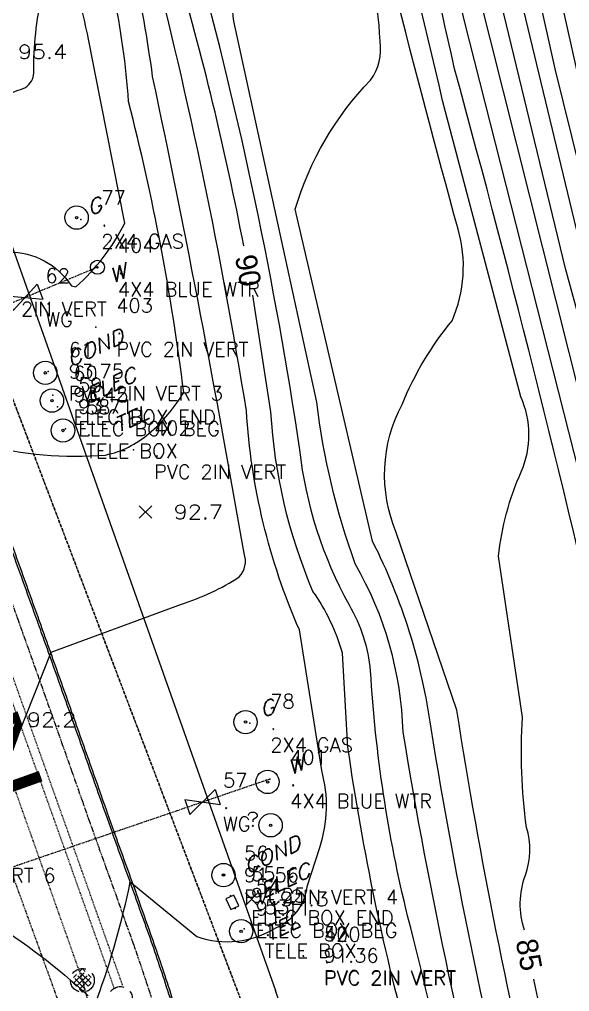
# Model space of a CAD drawing. Header units: feet. Extents: x 1023941 to 1026768, y 90264 to 94497.
# Drawn here: x 1025196.1 to 1025288.5, y 92841.2 to 93004.4 of the extents above; entities that cross this region are included whole.
import ezdxf
from ezdxf.enums import TextEntityAlignment as Align

# ---------------------------------------------------------------- set-up
doc = ezdxf.new("R2010")
doc.units = ezdxf.units.FT
doc.header["$MEASUREMENT"] = 0
for name, pattern in [('DASHED', [0.75, 0.5, -0.25]), ('DASHED4', [0.1875, 0.125, -0.0625]), ('DASHED8', [0.09375, 0.0625, -0.03125]), ('GAS', [1.44, 0.9, -0.06, 0.15, -0.06, 0, -0.06, 0.15, -0.06]), ('WATER2', [0.56, 0.4, -0.04, 0, -0.04, 0, -0.04, 0, -0.04])]:
    doc.linetypes.add(name, pattern=pattern)
for name, color, linetype in [('ANNOTATE', 10, 'Continuous'), ('CF-INDEX', 11, 'Continuous'), ('CF-INTERMED', 9, 'Continuous'), ('CURB', 10, 'Continuous'), ('CURB_BACK', 9, 'Continuous'), ('D7SWS-H', 9, 'DASHED8'), ('DESC', 2, 'Continuous'), ('E2SWL-H', 11, 'DASHED4'), ('E3BDL', 6, 'Continuous'), ('E6DRL-H', 9, 'DASHED8'), ('E6GAL', 9, 'GAS'), ('E6TOS', 9, 'Continuous'), ('E6WTL', 9, 'WATER2'), ('E7DRS-H', 9, 'DASHED8'), ('E7GAT', 10, 'Continuous'), ('E7SNT', 3, 'Continuous'), ('E7UTS', 10, 'Continuous'), ('E7UTT', 10, 'Continuous'), ('E7WTS', 10, 'Continuous'), ('E7WTT', 10, 'Continuous'), ('ELEV', 9, 'Continuous'), ('OBJECT', 10, 'Continuous'), ('PNTS', 2, 'Continuous'), ('POST', 10, 'Continuous'), ('SPOTELEV', 9, 'Continuous'), ('W6TVL', 10, 'DASHED')]:
    doc.layers.add(name, color=color, linetype=linetype)
doc.styles.add('240BT', font='swiss.ttf', dxfattribs={"width": 2, "height": 8})
doc.styles.add('60', font='simplex.shx', dxfattribs={"width": 1.15, "height": 2.4})
doc.styles.add('60S', font='simplex.shx', dxfattribs={"width": 1.15, "oblique": 22, "height": 2.4})
doc.styles.add('S6', font='SIMPLEX', dxfattribs={"height": 0.083333})

# ---------------------------------------------------------------- blocks, each defined once
blk = doc.blocks.new('SMH')
for p, q in [((-0.0123, 0.0369), (0, 0.0492)), ((0.0123, 0.0369), (0, 0.0492)), ((-0.0369, -0.0123), (0.0123, 0.0369)), ((-0.0369, 0.0123), (-0.0246, 0.0246)), ((0.0123, -0.0369), (-0.0369, 0.0123)), ((-0.0246, -0.0246), (0.0246, 0.0246)), ((0.0246, -0.0246), (-0.0246, 0.0246)), ((0.0369, -0.0123), (-0.0123, 0.0369)), ((-0.0123, -0.0369), (0.0369, 0.0123)), ((0.0369, 0.0123), (0.0246, 0.0246)), ((-0.0246, -0.0246), (-0.0369, -0.0123)), ((0, -0.0492), (-0.0123, -0.0369)), ((0, -0.0492), (0.0123, -0.0369)), ((0.0246, -0.0246), (0.0369, -0.0123))]:
    blk.add_line(p, q)
blk.add_circle((0, 0), 0.05)
blk = doc.blocks.new('DMH')
blk.add_circle((0, 0), 0.05)
blk = doc.blocks.new('POST')
for radius in [0.49, 0.0508]:
    blk.add_circle((0, 0), radius)
blk = doc.blocks.new('OBJECT')
for radius in [0.49, 0.0508]:
    blk.add_circle((0, 0), radius)
blk = doc.blocks.new('WG')
for p, q in [((-0.0334, -0.0669), (0.0334, 0.0669)), ((-0.0334, 0.0669), (0.0334, -0.0669)), ((-0.0334, 0.0669), (0.0334, 0.0669)), ((-0.0334, -0.0669), (0.0334, -0.0669))]:
    blk.add_line(p, q)
blk = doc.blocks.new('POINT')
blk.add_point((0, 0))
at = {"layer": 'DESC', "style": 'S6'}
blk.add_attdef('DESC', (0.1191, -0.1698), '', height=0.0833, dxfattribs=at)
at = {"layer": 'ELEV', "style": 'S6'}
blk.add_attdef('ELEV', (0.1191, -0.0403), '', height=0.0833, dxfattribs=at)
at = {"layer": 'PNTS', "style": 'S6'}
blk.add_attdef('POINT', (0.1191, 0.0855), '', height=0.0833, dxfattribs=at)
blk = doc.blocks.new('SPOT')
for p, q in [((-0.5, -0.5), (0.5, 0.5)), ((-0.5, 0.5), (0.5, -0.5))]:
    blk.add_line(p, q)

msp = doc.modelspace()

# ---------------------------------------------------------------- linework, layer by layer
at = {"layer": 'CF-INDEX', "flags": 128}
for points, elevation in [([(1025233.81, 92966.36, 0.023546727), (1025222.30128, 93013.96417, 0.026569814), (1025213.52, 93051.85), (1025211.31, 93064.13, 0.138258904), (1025222.75, 93103.25), (1025209.702, 93160.64177, -0.060865418), (1025198.64, 93218.38, -0.395473348), (1025203.85843, 93225.57245), (1025228.24, 93233.79), (1025242.41762, 93249.30749, -0.091775623), (1025248.08, 93253.5), (1025249.99, 93253.83), (1025252.97168, 93274.11369, -0.144840533), (1025258.48222, 93281.37987, -0.022574436), (1025317.53, 93320.78, -0.024701896), (1025368.87, 93351.96, -0.015470031), (1025406.28, 93384.19, -0.036721585), (1025425.15, 93400.06, 0.046452706), (1025435.65, 93411.16)], 90), ([(1025280.94, 92851.49, -0.166567171), (1025281.1, 92860.71, 0.165861244), (1025281.28933, 92868.73287, -0.048497027), (1025280.61, 92887.24), (1025276.61, 92914.27, -0.079013244), (1025280.4058, 92928.43972, 0.211339932), (1025280.34, 92941.02), (1025267.2, 92990.81, 0.009760964), (1025246.46873, 93072.8287), (1025234.02279, 93122.0305, -0.057570188), (1025230.24, 93149.73, 0.037028103), (1025225.02, 93174.23), (1025220.9, 93184.71, -0.388728167), (1025224.11, 93192.99, -0.099710975), (1025247.4, 93201.47, 0.038825392), (1025265.25, 93218.91, -0.043539194), (1025267.89, 93232.55), (1025266.19, 93254.77, -0.29635681), (1025276.31, 93274.35), (1025295.72, 93286.8, -0.056826168), (1025334.21, 93313.5), (1025339.3, 93316.9)], 85), ([(1025135.57, 92907.81), (1025130.23, 92931.23, -0.363535719), (1025133.66, 92937.35, 0.094467143), (1025143.99, 92945.2, 0.055027383), (1025146.47, 92978.13), (1025158.81, 92972.54, 0.478301175), (1025163.61873, 92973.69026), (1025166.06, 92986.91), (1025167.56, 92991.67, 0.061012336), (1025185.83, 92989.86, 0.057234526), (1025197.13, 92992.98, 0.244156994), (1025198.54583, 92995.43236, -0.062971177), (1025199.99, 93008.64, -0.033133854), (1025191.87, 93054.73, -0.0233064), (1025176.05109, 93126.45123, -0.011677527), (1025158.71, 93206.63, -0.104106154)], 95), ([(1025341.9, 92714.29), (1025342.95, 92740.83, -0.180061539), (1025347.05349, 92769.04392, 0.186578333), (1025346.9675, 92772.42133), (1025339.61, 92792.19, 0.075612417), (1025335.91, 92808.11), (1025323.0475, 92846.25288), (1025310.19274, 92890.71749, 0.029565866), (1025295.30673, 92945.9391), (1025274.11, 93033.8), (1025267.18, 93056.17), (1025266.12, 93060.89)], 80), ([(1025262.13, 92830.58, -0.031969536), (1025251.30277, 92882.13929), (1025250.39314, 92897.99864, 0.081152415), (1025245.43, 92908.36, -0.086774225), (1025238.37, 92938.5), (1025235.31, 92958.1)], 90), ([(1025295.28, 92793.02, -0.025420801), (1025282.53, 92843.24)], 85)]:
    msp.add_lwpolyline(points, format="xyb", dxfattribs=dict(at, elevation=elevation))
at = {"layer": 'CF-INTERMED', "flags": 128}
for points, elevation in [([(1025296.33, 92887.88, 0.010896427), (1025269.22, 92996.08, 0.016302061), (1025249.63, 93072.94), (1025238.37, 93116.24, -0.055669022), (1025233.36, 93152.59), (1025230.41, 93168.8, 0.072088901), (1025225.67, 93182.52), (1025224.07, 93187.14, -0.076295469), (1025248.72, 93193.83, 0.101110858), (1025269.12, 93210.91), (1025270.90305, 93235.03787, -0.044091778), (1025269.59, 93263.45, -0.123652003), (1025287.42398, 93277.56258, 0.062385108), (1025307.12672, 93292.28366, -0.04132432)], 84), ([(1025292.81318, 92917.76958), (1025270.81, 93004.32, 0.013035939), (1025252.55671, 93074.28331), (1025240.15, 93122.98, -0.056771599), (1025236.72969, 93152.74113), (1025232.68, 93175.22), (1025230.81, 93181.3, -0.319127929), (1025233.52277, 93183.62479), (1025249.96, 93186.09), (1025272.33, 93202.06, 0.100349491), (1025273.1, 93215.84), (1025273.86, 93226.76, 0.05368056), (1025272.55604, 93249.90396, -0.341272756), (1025283.52, 93271.58, 0.074632437), (1025311.99, 93292.34, -0.052193477)], 83), ([(1025291.45, 92784.09, 0.045580849), (1025284.47232, 92814.41436, -0.02234881), (1025269.61, 92888.42), (1025259.42, 92918.26, -0.224977734), (1025260.4, 92939.76, -0.074938067), (1025268.79, 92953.79, 0.173863262), (1025269.81, 92969.19, -0.011626102), (1025249.27, 93050.8), (1025244.19033, 93068.81889), (1025234.23557, 93108.73017, -0.038149492), (1025227.33, 93140.97, 0.058604667), (1025224.19278, 93161.97831, 0.082637714), (1025219.83899, 93177.0896, -0.048872923), (1025215.15, 93194.16, -0.323590394), (1025216.96586, 93197.24563), (1025239.64929, 93207.54527, 0.045547379), (1025260.4611, 93225.70257, 0.133515986), (1025263.78, 93232.01), (1025262.29, 93243.17, -0.045096512), (1025264.6, 93268.09, -0.072627825), (1025291.9337, 93288.01615, -0.049793588)], 86), ([(1025299.74756, 92919.11447), (1025287.85, 92962.57), (1025271.42, 93030.37), (1025252.76, 93099.3, 0.122470638), (1025251.6, 93108.08), (1025247.35, 93122.6), (1025244.08, 93136.43), (1025242.21, 93165.5, -0.183901538), (1025247.26, 93167.22, 0.186765178), (1025263.75, 93174.1), (1025276.85, 93183.89), (1025280.18, 93186.23, 0.082743022), (1025281.2602, 93219.38778, 0.021310993), (1025278.86, 93252.02, -0.203354848), (1025281.57, 93259.42, -0.048882126), (1025304.19, 93276.89, -0.039316155)], 81), ([(1025292.86, 92930.88), (1025266.42, 93036.16), (1025247.94, 93105.22, 0.033536553), (1025243.2, 93124.19, -0.063550685), (1025240.24017, 93148.73501, 0.05341965), (1025238, 93165.28), (1025237.46, 93169.68, -0.198928023), (1025238.51, 93175.13), (1025254.27, 93179.14), (1025276.34, 93194.34, 0.08028333), (1025277.26492, 93216.0778, 0.030549248), (1025275.6, 93253.1, -0.233816754), (1025277.55438, 93261.4416, -0.063492476), (1025292.84, 93272.93, 0.051647286)], 82), ([(1025297.35901, 92950.67846), (1025286.12757, 92996.11444), (1025277.32762, 93035.60808, -0.033294652), (1025266.98, 93069.75, -0.027632176), (1025260.84, 93095.99, -0.353215002), (1025263.9, 93101.54, 0.120922732), (1025271.28, 93107.06), (1025269.77, 93114.22), (1025260.43399, 93119.30655, -0.237424872), (1025255.05707, 93132.08779), (1025251.66, 93145.57), (1025249.85532, 93148.79359), (1025249.97, 93149.59, -0.210240271), (1025255.76, 93147.14, 0.202945834), (1025269.28018, 93151.85979), (1025288.29, 93168.43), (1025290.95077, 93203.45999, 0.069447359)], 79), ([(1025209.17, 92839.99, 0.037956124), (1025214.74, 92859.57), (1025225.9, 92850.41, 0.226522633), (1025239.16515, 92851.86892, 0.271342266), (1025244.47, 92858.83), (1025246.56356, 92865.35865, 0.150804207), (1025246.89, 92878.29), (1025243.16, 92901.9, -0.08852244), (1025234.24, 92938.68, 0.023042116), (1025218.04, 93016.56), (1025213.51465, 93040.10183, -0.054708057), (1025202.74, 93087, -0.070585278), (1025207.37, 93097.41, 0.150254463), (1025209.69, 93106.63, -0.095169906), (1025212.43, 93122.17, 0.164272264), (1025212.65131, 93132.5303), (1025200.04821, 93183.47351, -0.01922508)], 91), ([(1025097.29912, 92834.40702, 0.021855821), (1025086.92955, 92869.12487), (1025086.08, 92872.11, -0.071988677), (1025109.56, 92871.69, 0.054330775), (1025143.52, 92870.95, 0.441834288), (1025149.95, 92879.35, 0.064147589), (1025145.81, 92896.41, -0.306424615), (1025148.58938, 92910.65045, 0.202364986), (1025155.43799, 92928.47019), (1025157.31, 92947.36), (1025173.18, 92941.87, 0.037878926), (1025177.07, 92960.84), (1025178.05, 92963.69, -0.039877027), (1025194.29, 92965.33, -0.258139256), (1025204.84, 92959.68), (1025205.57, 92959.48, 0.096577498), (1025213.81, 92970.19), (1025208.9098, 92995.07062, 0.024722171), (1025200.1, 93031.47), (1025197.73275, 93049.92233, -0.029175227), (1025181.86566, 93122.24013), (1025169.07706, 93178.76548, -0.209418393)], 94), ([(1025283.40662, 92673.19437, 0.037419917), (1025284.57, 92751.32, 0.177495666), (1025272.74056, 92756.01499, -0.343459652), (1025260.7, 92765.24, -0.410767189), (1025263.79306, 92769.34238, 0.061843556), (1025280.24, 92775.39, 0.194995087), (1025281.57081, 92778.31606, 0.079526761), (1025277.87834, 92803.69077, -0.023722343), (1025260.58, 92884.73, 0.123686078), (1025252.51, 92912.99, -0.055387464), (1025246.05, 92940.11), (1025232.12634, 93004.11521, -0.169143074), (1025233.03, 93010.42), (1025244.29, 93032.9, 0.302596269), (1025245.2598, 93037.09439), (1025230.39, 93099.71, -0.025052233), (1025221.13, 93138.27, 0.064505848), (1025212.10825, 93177.22187, -0.057917919)], 88), ([(1025275.96, 92788.77, 0.014118648), (1025261.33, 92853.87, -0.045582564), (1025255.1, 92895.01, 0.110187437), (1025251.55, 92906.04, -0.099008192), (1025243.22, 92932.14, 0.029819552), (1025225.74, 93015.18), (1025222.16, 93031.29, -0.344106027), (1025224.74601, 93037.69832), (1025230.73, 93040.81, 0.368644203), (1025232.96, 93046.15, -0.196191827), (1025234.77, 93063, 0.084424886), (1025231.95, 93079.06), (1025217.8, 93138.18, 0.052341463), (1025209.81181, 93172.5273, -0.060973638)], 89), ([(1025101.88, 92832, 0.073743234), (1025095.42178, 92855.41943), (1025095.21, 92857.1, -0.41038123), (1025098.71943, 92856.03182, 0.243462612), (1025115.82278, 92845.45085, 0.020166845), (1025148.37, 92843.33, 0.229687825), (1025172.46979, 92853.35207, -0.221387191), (1025176.78, 92857.76, -0.105656188), (1025178.01177, 92875.30408), (1025178.75, 92886.49), (1025193.51, 92881.68, 0.328955952), (1025195.82679, 92884.07649), (1025201.44, 92898.18), (1025223.35, 92906.2, 0.064410964), (1025233.05, 92910.79, 0.279801272), (1025233.84297, 92914.75552, 0.00956649), (1025218.5, 92994.84, 0.036550369), (1025210.69284, 93031.42133, 0.025978274), (1025204.46, 93057.01, -0.031070363), (1025193.25, 93115.46, -0.048750241), (1025201.2781, 93143.05271), (1025202.65, 93147.02), (1025197.77793, 93169.85016, 0.068839272)], 92), ([(1025292.02469, 92985.60993), (1025280.46869, 93037.66383), (1025275.10065, 93051.74382, -0.024904844), (1025265.84, 93088.15), (1025265.09, 93092.91, 0.070497766), (1025275.15, 93106.21), (1025274.09718, 93114.43726, 0.235357724), (1025268.91, 93122.26), (1025268.8, 93128.54, -0.519423808), (1025267.69614, 93134.32616, -0.070265087), (1025294.37, 93157.8, -0.038244098)], 78), ([(1025099.7, 92834.41, 0.02444114), (1025090.35, 92864.54, -0.486201982), (1025092, 92866.1, -0.085283998), (1025102.5, 92861.92, -0.049008509), (1025127.94947, 92857.8506, 0.118186379), (1025154.27, 92861.71, 0.213174042), (1025163.83, 92875.43, 0.051272688), (1025167.30784, 92916.67302, -0.382970611), (1025168.56, 92917.71, 0.051209359), (1025181.02, 92915.01, 0.283253434), (1025184.18028, 92917.73492, 0.123697368), (1025187.64556, 92933.27928, -0.525614655), (1025189.89, 92933.06, 0.084719424), (1025210.58, 92931.26, 0.127356938), (1025217.86155, 92934.86549, 0.080790536), (1025223.71, 92941.75, 0.032454414), (1025214.44583, 92990.61845, 0.072393153), (1025206.79643, 93026.35403, -0.05442615), (1025203.27, 93046.2, -0.023399904), (1025195.21, 93077.51), (1025184.1016, 93135.56538), (1025181.4, 93147.03, -0.226730602), (1025181.1269, 93152.62643, 0.313188792)], 93), ([(1025287.48, 92668.4, 0.042200992), (1025289.06, 92748.81, 0.359315929), (1025281.75385, 92757.71871, -0.382632256), (1025275.57492, 92765.4362, -0.333698708), (1025280.55, 92771.44, 0.307738924), (1025286.62, 92783.28, 0.051281445), (1025281.67666, 92807.23544, -0.023844907), (1025265.28, 92885.41, 0.082474829), (1025255.44, 92916.79), (1025242.44, 92972.52, -0.121068694), (1025255.11, 92994.22, 0.198188371), (1025256.7, 93000.75, 0.07204898), (1025252.64, 93021.78), (1025236.89, 93084.87, 0.032151503), (1025229, 93116.12, -0.037718481), (1025223.0545, 93150.63701, 0.046842935)], 87), ([(1025300.71, 92968.85, -0.032088675), (1025284.57075, 93036.13222, 0.049426047), (1025278.12, 93054.26, -0.029953597), (1025269.69, 93084.53, -0.142372796), (1025272.75694, 93094.69248), (1025279.35, 93106.14), (1025276.9, 93124.96), (1025298.93, 93145.68, 0.500235101)], 77), ([(1025304.46, 92969.06, -0.031320999), (1025287.05984, 93041.30948, -0.021651707), (1025276.12, 93073.23, -0.203717282), (1025278.05, 93089.49, 0.07749095), (1025280.54, 93097.97), (1025281.68, 93101.9, 0.24571816), (1025283.01, 93109.78, -0.278756426), (1025284.16896, 93113.38763), (1025304.49, 93132.55, -0.15866219)], 76), ([(1025181.23, 92813.99), (1025190.05, 92842.43), (1025190.95, 92853.18, -0.048390689), (1025207.67, 92840.47)], 91)]:
    msp.add_lwpolyline(points, format="xyb", dxfattribs=dict(at, elevation=elevation))
at = {"layer": 'CURB', "flags": 128}
msp.add_lwpolyline([(1025221.62, 92839.55, 0.005362), (1025218.47, 92849.04, 0.002554), (1025216.79, 92853.75, 0.000592), (1025215.12, 92858.46, 0.000592), (1025213.42, 92863.17, -0.00093), (1025211.73, 92867.87), (1025210.62, 92871, -0.00038), (1025208.95, 92875.72, 0.000134), (1025207.29, 92880.43, 0.000134), (1025205.62, 92885.15, 0.000194), (1025203.95, 92889.86, 0.000194), (1025202.28, 92894.57, 0.000238), (1025200.6, 92899.28, 0.000114), (1025199.79, 92901.54, 0.000168), (1025198.99, 92903.8, 0.000351), (1025197.29, 92908.51, 0.000239), (1025195.6, 92913.21, 0.000239), (1025193.9, 92917.91)], format="xyb", dxfattribs=at)
at = {"layer": 'CURB_BACK', "flags": 128}
msp.add_lwpolyline([(1025221.94, 92839.65, 0.005359), (1025218.78, 92849.14, 0.002554), (1025217.11, 92853.85, 0.000593), (1025215.44, 92858.56, 0.000593), (1025213.74, 92863.27, -0.000934), (1025212.04, 92867.97), (1025210.93, 92871.11, -0.000375), (1025209.27, 92875.83, 0.000135), (1025207.6, 92880.55, 0.000135), (1025205.93, 92885.26, 0.000191), (1025204.27, 92889.97, 0.000191), (1025202.59, 92894.68, 0.000241), (1025200.91, 92899.39, 0.000116), (1025200.11, 92901.65, 0.000168), (1025199.3, 92903.91, 0.000349), (1025197.61, 92908.62, 0.000239), (1025195.92, 92913.32, 0.000239), (1025194.21, 92918.03)], format="xyb", dxfattribs=at)
at = {"layer": 'E2SWL-H'}
for p, q in [((1025106.5286, 93125.83665), (1025206.69317, 92843.05217)), ((1025206.69317, 92843.05217), (1025228.06925, 92759.95252))]:
    msp.add_line(p, q, dxfattribs=at)
at = {"layer": 'E3BDL'}
msp.add_line((1025087.6808, 93268.89986), (1025239.11962, 92841.35802), dxfattribs=at)
msp.add_arc((1024876.21287, 92712.81348), 385, 357.5238167, 19.5045612, dxfattribs=at)
at = {"layer": 'E6DRL-H'}
for p, q in [((1025212.04243, 92841.74601), (1025147.96097, 93021.6654)), ((1025213.45548, 92842.2493), (1025149.37402, 93022.16868))]:
    msp.add_line(p, q, dxfattribs=at)
at = {"layer": 'E6GAL', "flags": 128}
msp.add_lwpolyline([(1025187.0469, 92928.04541, 0.000075771), (1025187.67908, 92926.29901), (1025189.37852, 92921.60055), (1025191.07877, 92916.88988, -0.000239017), (1025192.77791, 92912.19225, -0.000239105), (1025194.46768, 92907.49289, -0.000350711), (1025196.16486, 92902.79072, -0.000167933), (1025196.96386, 92900.53352, -0.000114262), (1025197.77526, 92898.26963, -0.000237868), (1025199.45337, 92893.56492, -0.000193986), (1025201.12247, 92888.85746, -0.000194045), (1025202.79208, 92884.14857, -0.000133972), (1025204.46119, 92879.43107, -0.000134002), (1025206.12068, 92874.72253, 0.000380097), (1025207.79263, 92869.99703), (1025208.9038, 92866.86372, 0.00093085), (1025210.59912, 92862.14891, -0.000591511), (1025212.29531, 92857.44948, -0.000592873), (1025213.96538, 92852.73923, -0.002555437), (1025215.63612, 92848.0555, -0.005353317), (1025218.76076, 92838.64182, -0.002369074), (1025219.99335, 92834.66545, -0.001414691), (1025221.22899, 92830.66972, -0.001688531), (1025222.64362, 92825.89762, -0.001868606), (1025224.05854, 92821.11501, -0.003781872), (1025226.65048, 92811.84492)], format="xyb", dxfattribs=at)
at = {"layer": 'E6WTL'}
for p, q in [((1025209.21849, 92962.77481), (1025164.64686, 92944.19572)), ((1025238.15572, 92876.84038), (1025194.51859, 92861.91527))]:
    msp.add_line(p, q, dxfattribs=at)
at = {"layer": 'E6WTL', "flags": 128}
msp.add_lwpolyline([(1025191.43034, 92870.42172), (1025206.44824, 92829.05553, -0.034589823), (1025217.02835, 92786.7146)], format="xyb", dxfattribs=at)
at = {"layer": 'E7UTS'}
msp.add_lwpolyline([(1025231.62712, 92854.92819), (1025232.98659, 92855.56211), (1025232.14135, 92857.37473), (1025230.78189, 92856.7408)], close=True, dxfattribs=at)
at = {"layer": 'W6TVL'}
for p, q in [((1025076.462, 93252.7679), (1026034.026, 90731.5309)), ((1026034.026, 90731.5309), (1025076.462, 93252.7679))]:
    msp.add_line(p, q, dxfattribs=at)

# ---------------------------------------------------------------- block references
at = {"layer": 'D7SWS-H', "xscale": 40, "yscale": 40, "zscale": 40}
msp.add_blockref('SMH', (1025206.69317, 92843.05217), dxfattribs=at)
at = {"layer": 'E6TOS', "xscale": 28.80000000004657, "yscale": 28.80000000000291, "zscale": 28.79999999999999}
for p, values in [((1025206.44367, 92970.81416), {'ELEV': '.', 'POINT': '77', 'DESC': '2X4 GAS'}), ((1025209.21849, 92962.77481), {'ELEV': '.', 'POINT': '404', 'DESC': '4X4 BLUE WTR'}), ((1025185.14129, 92959.47017), {'ELEV': '.', 'POINT': '441', 'DESC': 'PVC 2IN VERT'}), ((1025197.06318, 92957.70803), {'ELEV': '.', 'POINT': '62', 'DESC': 'WG'}), ((1025208.95337, 92952.70284), {'ELEV': '.', 'POINT': '403', 'DESC': 'PVC 2IN VERT'}), ((1025200.96934, 92945.28202), {'ELEV': '93.75', 'POINT': '61', 'DESC': 'PVC 2IN VERT 3'}), ((1025201.74348, 92941.31036), {'ELEV': '93.45', 'POINT': '60', 'DESC': 'ELEC BOX END'}), ((1025202.52848, 92939.35878), {'ELEV': '93.71', 'POINT': '59', 'DESC': 'ELEC BOX BEG'}), ((1025203.86573, 92935.6436), {'ELEV': '.', 'POINT': '58', 'DESC': 'TELE BOX'}), ((1025215.28876, 92932.12678), {'ELEV': '.', 'POINT': '402', 'DESC': 'PVC 2IN VERT'}), ((1025234.82001, 92886.25156), {'ELEV': '.', 'POINT': '78', 'DESC': '2X4 GAS'}), ((1025238.15572, 92876.84038), {'ELEV': '.', 'POINT': '401', 'DESC': '4X4 BLUE WTR'}), ((1025226.88499, 92872.98548), {'ELEV': '.', 'POINT': '57', 'DESC': 'WG'}), ((1025172.86425, 92864.35942), {'ELEV': '.', 'POINT': '433', 'DESC': 'PVC 2IN VERT 6'}), ((1025230.39973, 92860.72354), {'ELEV': '91.56', 'POINT': '56', 'DESC': 'PVC 2IN VERT 4'}), ((1025231.58139, 92857.26893), {'ELEV': '91.25', 'POINT': '55', 'DESC': 'ELEC BOX END'}), ((1025232.37008, 92855.12196), {'ELEV': '91.11', 'POINT': '54', 'DESC': 'ELEC BOX BEG'}), ((1025233.88779, 92851.69737), {'ELEV': '.', 'POINT': '53', 'DESC': 'TELE BOX'}), ((1025243.78521, 92847.18269), {'ELEV': '91.36', 'POINT': '52', 'DESC': 'PVC 2IN VERT'}), ((1025243.84213, 92847.11168), {'ELEV': '.', 'POINT': '400', 'DESC': 'PVC 2IN VERT'})]:
    msp.add_blockref('POINT', p, dxfattribs=at).add_auto_attribs(values)
at = {"layer": 'E7DRS-H', "xscale": 40, "yscale": 40, "zscale": 40}
msp.add_blockref('DMH', (1025213.07566, 92840.00851), dxfattribs=at)
at = {"layer": 'E7WTS', "yscale": 40, "zscale": 40}
for p, xscale, rotation in [((1025197.06318, 92957.70803), 40.00000000001791, 291.1012710773501), ((1025226.88499, 92872.98548), 40.00000000001316, 288.1970539801964)]:
    msp.add_blockref('WG', p, dxfattribs=dict(at, xscale=xscale, rotation=rotation))
at = {"layer": 'OBJECT', "xscale": 4, "yscale": 4, "zscale": 4}
for p in [(1025205.73, 92971.12), (1025200.47, 92945.05), (1025201.58, 92940.4), (1025203.44, 92935.38), (1025234.1, 92886.41), (1025237.8, 92876.37), (1025238.32, 92869.09), (1025230.39973, 92860.72354), (1025233.36, 92851.3)]:
    msp.add_blockref('OBJECT', p, dxfattribs=at)
at = {"layer": 'POST', "xscale": 2.400000000023283, "yscale": 2.399999999994179, "zscale": 2.4}
msp.add_blockref('POST', (1025209.21849, 92962.77481), dxfattribs=at)
at = {"layer": 'SPOTELEV', "xscale": 2.099999999976717, "yscale": 2.100000000005821, "zscale": 2.1}
for p in [(1025217.3, 92921.7), (1025235.12, 92856.69)]:
    msp.add_blockref('SPOT', p, dxfattribs=at)

# ---------------------------------------------------------------- texts
at = {"layer": 'ANNOTATE'}
for s, rotation, p in [('90', 280.303755, (1025234.56, 92962.23)), ('85', 280.853352, (1025281.73, 92847.37))]:
    msp.add_text(s, height=3.6, rotation=rotation, dxfattribs=at).set_placement(p, align=Align.MIDDLE_CENTER)
at = {"layer": 'E7GAT', "style": '60S', "oblique": 22, "width": 1.15}
for p in [(1025207.98637, 92971.34462), (1025237.00175, 92887.04702)]:
    msp.add_text('G', height=2.4, rotation=25, dxfattribs=at).set_placement(p)
at = {"layer": 'E7SNT', "style": '240BT', "width": 2}
msp.add_text('NESENKEAG', height=8, rotation=109.5747351, dxfattribs=at).set_placement((1025200.60405, 92874.73267))
at = {"layer": 'E7UTT', "style": '60S', "oblique": 22, "width": 1.15}
for s, p in [('COND', (1025204.63891, 92945.97651)), ('ELEC', (1025207.81542, 92939.99655)), ('TEL', (1025212.5283, 92934.8964)), ('COND', (1025234.3604, 92860.86501)), ('ELEC', (1025237.05074, 92856.77584)), ('TEL', (1025237.85916, 92849.53727))]:
    msp.add_text(s, height=2.4, rotation=25, dxfattribs=at).set_placement(p)
at = {"layer": 'E7WTT', "style": '60S', "oblique": 22, "width": 1.15}
for p in [(1025211.75473, 92959.97418), (1025241.6725, 92877.4348)]:
    msp.add_text('W', height=2.4, rotation=25, dxfattribs=at).set_placement(p)
at = {"layer": 'OBJECT', "style": '60', "width": 1.15}
msp.add_text('?', height=2.4, dxfattribs=at).set_placement((1025234.25662, 92868.88414))
at = {"layer": 'SPOTELEV', "style": '60', "width": 1.15}
for s, p in [('95.4', (1025200.01, 92998.96)), ('92.7', (1025226.17, 92921.7)), ('92.2', (1025201.52, 92886.82)), ('91.3', (1025243.98, 92856.69))]:
    msp.add_text(s, height=2.4, dxfattribs=at).set_placement(p, align=Align.MIDDLE_CENTER)

doc.saveas('drawing.dxf')
